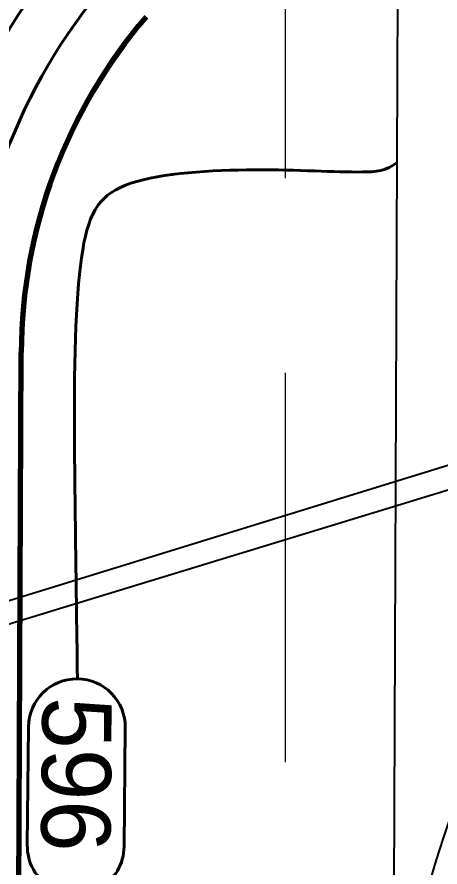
# Model space of a CAD drawing. Header units: inches. Extents: x -5337 to 1057, y 15227 to 19227.
# Drawn here: x -1556.9 to -1532.44, y 18857.17 to 18906.3 of the extents above; entities that cross this region are included whole.
import ezdxf
from ezdxf.enums import TextEntityAlignment as Align

# ---------------------------------------------------------------- set-up
doc = ezdxf.new("R2010")
doc.units = ezdxf.units.IN
doc.header["$LTSCALE"] = 150
doc.header["$MEASUREMENT"] = 0
doc.linetypes.add('HIDDEN', pattern=[0.375, 0.25, -0.125])
for name, color, linetype in [('COMT-MIN', 84, 'Continuous'), ('CONT-MJR', 84, 'Continuous'), ('grid', 7, 'HIDDEN'), ('LOTLINE', 7, 'Continuous'), ('PAVING', 7, 'Continuous'), ('ROW', 7, 'Continuous'), ('STORM', 7, 'Continuous')]:
    doc.layers.add(name, color=color, linetype=linetype)
doc.styles.add('Style-ENGINEERING', font='ENGINEERING.shx')

msp = doc.modelspace()

# ---------------------------------------------------------------- linework, layer by layer
at = {"layer": 'COMT-MIN', "color": 5, "linetype": 'Continuous', "lineweight": 40}
for p, q in [((-1556.301, 18858.444), (-1556.233, 18865.273)), ((-1556.233, 18865.273), (-1556.233, 18865.273)), ((-1556.233, 18865.273), (-1556.233, 18865.273)), ((-1550.633, 18865.218), (-1550.702, 18858.36)), ((-1550.633, 18865.218), (-1550.633, 18865.217)), ((-1550.633, 18865.217), (-1550.633, 18865.218)), ((-1550.633, 18865.218), (-1550.633, 18865.218)), ((-1550.702, 18858.36), (-1550.702, 18858.36)), ((-1550.702, 18858.36), (-1550.702, 18858.36))]:
    msp.add_line(p, q, dxfattribs=at)
for centre, radius, start, end in [((-1526.654, 18886.778), 39, 139.4135, 179.7639), ((-1526.654, 18886.778), 36, 139.4135, 179.7639), ((-1526.654, 18886.778), 33, 139.4135, 179.7639), ((-1553.433, 18865.245), 2.8, 359.4281, 179.4281), ((-1553.501, 18858.388), 2.8, 178.8584, 359.4281)]:
    msp.add_arc(centre, radius, start, end, dxfattribs=at)
msp.add_open_spline([(-1553.405, 18868.045), (-1553.478, 18874.533), (-1553.675, 18884.623), (-1553.363, 18894.112), (-1551.425, 18897.102), (-1542.765, 18897.63), (-1537.509, 18897.251), (-1535.511, 18897.39), (-1534.921, 18897.896)], degree=3, knots=[0, 0, 0, 0, 0.12898, 0.323479, 0.517977, 0.712476, 0.906974, 1, 1, 1, 1], dxfattribs=at)
at = {"layer": 'CONT-MJR', "color": 5, "linetype": 'Continuous', "lineweight": 70}
for p, q in [((-1549.437, 18906.295), (-1549.437, 18906.295)), ((-1556.854, 18838.273), (-1556.654, 18886.901)), ((-1556.654, 18886.901), (-1556.654, 18886.901))]:
    msp.add_line(p, q, dxfattribs=at)
msp.add_arc((-1526.654, 18886.778), 30, 139.4135, 179.7639, dxfattribs=at)
at = {"layer": 'grid', "color": 252, "linetype": 'HIDDEN', "lineweight": 0, "ltscale": 0.6}
msp.add_line((-1541.394, 19121.984), (-1541.394, 15630.294), dxfattribs=at)
at = {"layer": 'LOTLINE'}
msp.add_line((-1535.155, 18841.246), (-1534.471, 19007.298), dxfattribs=at)
at = {"layer": 'PAVING', "extrusion": (0, 0, -1)}
msp.add_arc((1479.155, 18841.069), 54, 0.2361, 90.2361, dxfattribs=at)
at = {"layer": 'ROW'}
msp.add_arc((-1479.155, 18841.069), 56, 89.7639, 179.8189, dxfattribs=at)
at = {"layer": 'STORM', "color": 5}
for p, q in [((-1580.291, 18865.525), (-1481.708, 18895.868)), ((-1579.927, 18864.337), (-1481.698, 18894.308))]:
    msp.add_line(p, q, dxfattribs=at)

# ---------------------------------------------------------------- texts
at = {"layer": 'COMT-MIN', "color": 5, "linetype": 'Continuous', "lineweight": 40, "style": 'Style-ENGINEERING'}
msp.add_text('596', height=4, rotation=269.4281, dxfattribs=at).set_placement((-1551.416, 18866.963), align=Align.TOP_LEFT)

doc.saveas('drawing.dxf')
